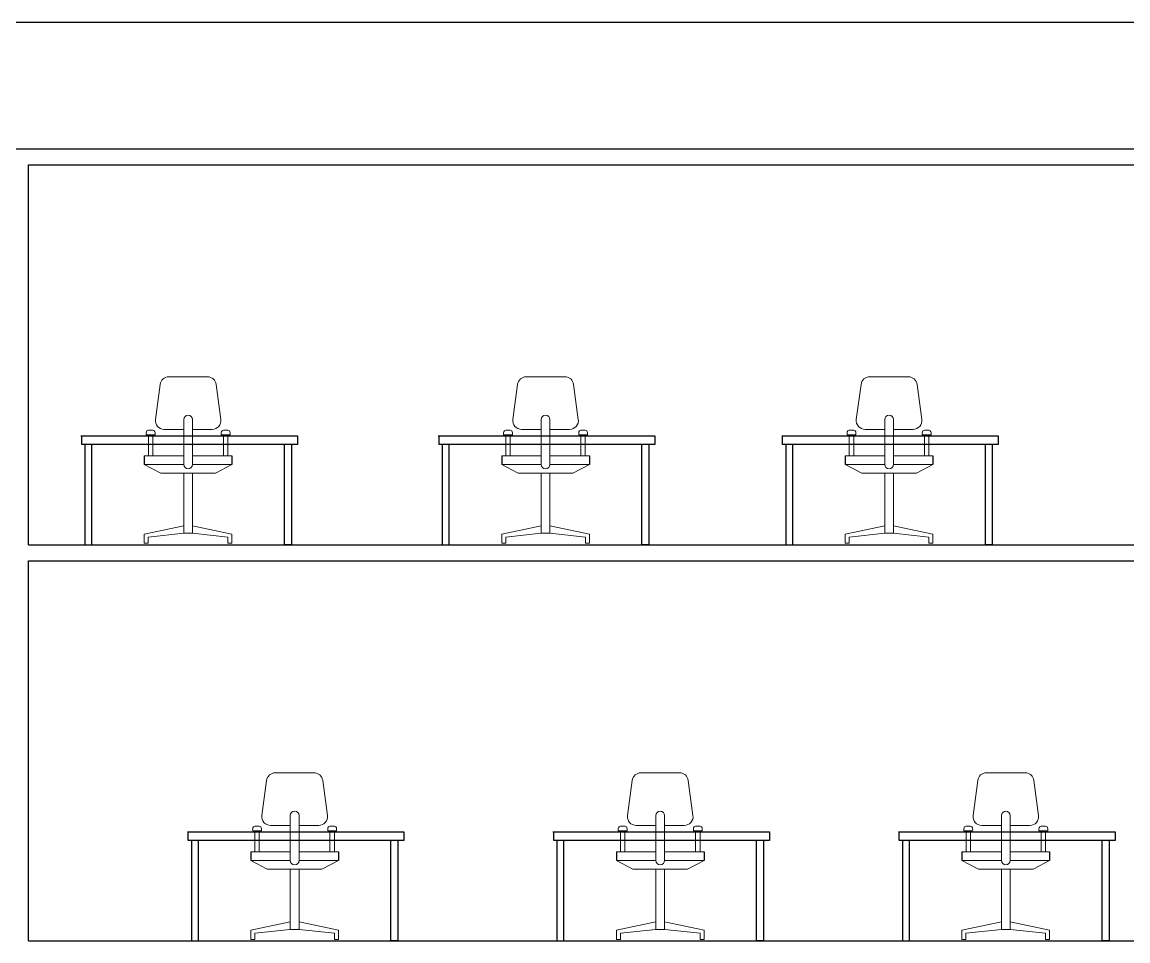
# Model space of a CAD drawing. Header units: millimetres. Extents: x 587797 to 2274247, y 1711 to 439204.
# Drawn here: x 862956 to 873424, y 296373 to 305073 of the extents above; entities that cross this region are included whole.
import ezdxf

# ---------------------------------------------------------------- set-up
doc = ezdxf.new("R2010")
doc.units = ezdxf.units.MM
doc.layers.add('finiture', color=7, linetype='Continuous', lineweight=20)

msp = doc.modelspace()

# ---------------------------------------------------------------- linework, layer by layer
for p, q in [((862704.517, 305072.571, 1025.827), (954785.96, 305072.571, 1025.827)), ((862704.517, 303872.571, 1025.827), (920635.96, 303872.571, 1025.827)), ((863015.96, 300122.571, 1025.827), (863015.96, 303722.571, 1025.827)), ((863015.96, 303722.571, 1025.827), (886500.089, 303722.571, 1025.827)), ((863015.96, 303722.571, 1025.827), (886650.089, 303722.571, 1025.827)), ((863512.708, 301155.093, 1025.827), (865562.397, 301155.093, 1025.827)), ((863520.178, 301073.338, 1025.827), (863520.178, 301155.093, 1025.827)), ((865562.397, 301155.093, 1025.827), (865562.397, 301073.338, 1025.827)), ((866896.086, 301155.093, 1025.827), (868945.774, 301155.093, 1025.827)), ((866903.556, 301073.338, 1025.827), (866903.556, 301155.093, 1025.827)), ((868945.774, 301155.093, 1025.827), (868945.774, 301073.338, 1025.827)), ((870147.453, 301155.093, 1025.827), (872197.141, 301155.093, 1025.827)), ((870154.923, 301073.338, 1025.827), (870154.923, 301155.093, 1025.827)), ((872197.141, 301155.093, 1025.827), (872197.141, 301073.338, 1025.827)), ((865562.397, 301073.338, 1025.827), (863520.178, 301073.338, 1025.827)), ((863550.506, 301073.338, 1025.827), (863550.506, 300122.571, 1025.827)), ((863616.491, 300122.571, 1025.827), (863616.491, 301073.338, 1025.827)), ((865439.556, 300122.571, 1025.827), (865439.556, 301073.338, 1025.827)), ((865505.541, 301073.338, 1025.827), (865505.541, 300122.571, 1025.827)), ((868945.774, 301073.338, 1025.827), (866903.556, 301073.338, 1025.827)), ((866933.883, 301073.338, 1025.827), (866933.883, 300122.571, 1025.827)), ((866999.868, 300122.571, 1025.827), (866999.868, 301073.338, 1025.827)), ((868822.934, 300122.571, 1025.827), (868822.934, 301073.338, 1025.827)), ((868888.919, 301073.338, 1025.827), (868888.919, 300122.571, 1025.827)), ((872197.141, 301073.338, 1025.827), (870154.923, 301073.338, 1025.827)), ((870185.25, 301073.338, 1025.827), (870185.25, 300122.571, 1025.827)), ((870251.235, 300122.571, 1025.827), (870251.235, 301073.338, 1025.827)), ((872074.301, 300122.571, 1025.827), (872074.301, 301073.338, 1025.827)), ((872140.286, 301073.338, 1025.827), (872140.286, 300122.571, 1025.827)), ((864113.023, 300967.098, 442.155), (864113.023, 300884.097, 442.155)), ((864943.024, 300967.098, 442.155), (864943.024, 300884.097, 442.155)), ((867496.4, 300967.098, 442.155), (867496.4, 300884.097, 442.155)), ((868326.401, 300967.098, 442.155), (868326.401, 300884.097, 442.155)), ((870747.767, 300967.098, 442.155), (870747.767, 300884.097, 442.155)), ((871577.768, 300967.098, 442.155), (871577.768, 300884.097, 442.155)), ((863015.96, 300122.571, 1025.827), (886650.089, 300122.571, 1025.827)), ((863550.506, 300122.571, 1025.827), (863550.506, 300122.571, 1025.827)), ((863550.506, 300122.571, 1025.827), (863616.491, 300122.571, 1025.827)), ((865505.541, 300122.571, 1025.827), (865439.556, 300122.571, 1025.827)), ((865505.541, 300122.571, 1025.827), (865505.541, 300122.571, 1025.827)), ((866933.883, 300122.571, 1025.827), (866933.883, 300122.571, 1025.827)), ((866933.883, 300122.571, 1025.827), (866999.868, 300122.571, 1025.827)), ((868888.919, 300122.571, 1025.827), (868822.934, 300122.571, 1025.827)), ((868888.919, 300122.571, 1025.827), (868888.919, 300122.571, 1025.827)), ((870185.25, 300122.571, 1025.827), (870185.25, 300122.571, 1025.827)), ((870185.25, 300122.571, 1025.827), (870251.235, 300122.571, 1025.827)), ((872140.286, 300122.571, 1025.827), (872074.301, 300122.571, 1025.827)), ((872140.286, 300122.571, 1025.827), (872140.286, 300122.571, 1025.827)), ((863015.96, 296372.571, 1025.827), (863015.96, 299972.571, 1025.827)), ((863015.96, 299972.571, 1025.827), (874054.468, 299972.571, 1025.827)), ((864520.688, 297405.093, 1025.827), (866570.376, 297405.093, 1025.827)), ((864528.158, 297323.338, 1025.827), (864528.158, 297405.093, 1025.827)), ((866570.376, 297405.093, 1025.827), (866570.376, 297323.338, 1025.827)), ((867981.613, 297405.093, 1025.827), (870031.301, 297405.093, 1025.827)), ((867989.083, 297323.338, 1025.827), (867989.083, 297405.093, 1025.827)), ((870031.301, 297405.093, 1025.827), (870031.301, 297323.338, 1025.827)), ((871252.529, 297405.093, 1025.827), (873302.217, 297405.093, 1025.827)), ((871259.999, 297323.338, 1025.827), (871259.999, 297405.093, 1025.827)), ((873302.217, 297405.093, 1025.827), (873302.217, 297323.338, 1025.827)), ((866570.376, 297323.338, 1025.827), (864528.158, 297323.338, 1025.827)), ((864558.485, 297323.338, 1025.827), (864558.485, 296372.571, 1025.827)), ((864624.47, 296372.571, 1025.827), (864624.47, 297323.338, 1025.827)), ((866447.536, 296372.571, 1025.827), (866447.536, 297323.338, 1025.827)), ((866513.521, 297323.338, 1025.827), (866513.521, 296372.571, 1025.827)), ((870031.301, 297323.338, 1025.827), (867989.083, 297323.338, 1025.827)), ((868019.41, 297323.338, 1025.827), (868019.41, 296372.571, 1025.827)), ((868085.395, 296372.571, 1025.827), (868085.395, 297323.338, 1025.827)), ((869908.461, 296372.571, 1025.827), (869908.461, 297323.338, 1025.827)), ((869974.446, 297323.338, 1025.827), (869974.446, 296372.571, 1025.827)), ((873302.217, 297323.338, 1025.827), (871259.999, 297323.338, 1025.827)), ((871290.326, 297323.338, 1025.827), (871290.326, 296372.571, 1025.827)), ((871356.312, 296372.571, 1025.827), (871356.312, 297323.338, 1025.827)), ((873179.377, 296372.571, 1025.827), (873179.377, 297323.338, 1025.827)), ((873245.362, 297323.338, 1025.827), (873245.362, 296372.571, 1025.827)), ((865121.002, 297217.098, 442.155), (865121.002, 297134.097, 442.155)), ((865951.004, 297217.098, 442.155), (865951.004, 297134.097, 442.155)), ((868581.927, 297217.098, 442.155), (868581.927, 297134.097, 442.155)), ((869411.929, 297217.098, 442.155), (869411.929, 297134.097, 442.155)), ((871852.844, 297217.098, 442.155), (871852.844, 297134.097, 442.155)), ((872682.845, 297217.098, 442.155), (872682.845, 297134.097, 442.155)), ((863015.96, 296372.571, 1025.827), (874054.468, 296372.571, 1025.827)), ((864558.485, 296372.571, 1025.827), (864558.485, 296372.571, 1025.827)), ((864558.485, 296372.571, 1025.827), (864624.47, 296372.571, 1025.827)), ((866513.521, 296372.571, 1025.827), (866447.536, 296372.571, 1025.827)), ((866513.521, 296372.571, 1025.827), (866513.521, 296372.571, 1025.827)), ((868019.41, 296372.571, 1025.827), (868019.41, 296372.571, 1025.827)), ((868019.41, 296372.571, 1025.827), (868085.395, 296372.571, 1025.827)), ((869974.446, 296372.571, 1025.827), (869908.461, 296372.571, 1025.827)), ((869974.446, 296372.571, 1025.827), (869974.446, 296372.571, 1025.827)), ((871290.326, 296372.571, 1025.827), (871290.326, 296372.571, 1025.827)), ((871290.326, 296372.571, 1025.827), (871356.312, 296372.571, 1025.827)), ((873245.362, 296372.571, 1025.827), (873179.377, 296372.571, 1025.827)), ((873245.362, 296372.571, 1025.827), (873245.362, 296372.571, 1025.827))]:
    msp.add_line(p, q)
at = {"layer": 'finiture', "linetype": 'Continuous'}
for p, q in [((864344.758, 301714.099, 442.155), (864711.289, 301714.099, 442.155)), ((867728.135, 301714.099, 442.155), (868094.666, 301714.099, 442.155)), ((870979.502, 301714.099, 442.155), (871346.033, 301714.099, 442.155)), ((864218.132, 301310.09, 442.155), (864262.489, 301642.09, 442.155)), ((864837.915, 301310.09, 442.155), (864793.558, 301642.09, 442.155)), ((867601.51, 301310.09, 442.155), (867645.866, 301642.09, 442.155)), ((868221.292, 301310.09, 442.155), (868176.935, 301642.09, 442.155)), ((870852.877, 301310.09, 442.155), (870897.233, 301642.09, 442.155)), ((871472.659, 301310.09, 442.155), (871428.302, 301642.09, 442.155)), ((864486.523, 301310.09, 442.155), (864486.523, 300884.097, 442.155)), ((864569.524, 301310.09, 442.155), (864569.524, 300884.097, 442.155)), ((867869.901, 301310.09, 442.155), (867869.901, 300884.097, 442.155)), ((867952.901, 301310.09, 442.155), (867952.901, 300884.097, 442.155)), ((871121.268, 301310.09, 442.155), (871121.268, 300884.097, 442.155)), ((871204.268, 301310.09, 442.155), (871204.268, 300884.097, 442.155)), ((864130.802, 301165.838, 442.155), (864193.279, 301165.838, 442.155)), ((864151.779, 301207.339, 442.155), (864193.279, 301207.339, 442.155)), ((864151.779, 300967.098, 442.155), (864151.779, 301165.838, 442.155)), ((864193.279, 300967.098, 442.155), (864193.279, 301165.838, 442.155)), ((864214.256, 301165.838, 442.155), (864193.279, 301165.838, 442.155)), ((864300.402, 301216.098, 442.155), (864486.523, 301216.098, 442.155)), ((864569.524, 301216.098, 442.155), (864755.645, 301216.098, 442.155)), ((864841.791, 301165.838, 442.155), (864862.768, 301165.838, 442.155)), ((864904.268, 301207.339, 442.155), (864862.768, 301207.339, 442.155)), ((864925.245, 301165.838, 442.155), (864862.768, 301165.838, 442.155)), ((864862.768, 300967.098, 442.155), (864862.768, 301165.838, 442.155)), ((864904.268, 300967.098, 442.155), (864904.268, 301165.838, 442.155)), ((867514.18, 301165.838, 442.155), (867576.657, 301165.838, 442.155)), ((867535.156, 301207.339, 442.155), (867576.657, 301207.339, 442.155)), ((867535.156, 300967.098, 442.155), (867535.156, 301165.838, 442.155)), ((867576.657, 300967.098, 442.155), (867576.657, 301165.838, 442.155)), ((867597.633, 301165.838, 442.155), (867576.657, 301165.838, 442.155)), ((867683.779, 301216.098, 442.155), (867869.901, 301216.098, 442.155)), ((867952.901, 301216.098, 442.155), (868139.023, 301216.098, 442.155)), ((868225.168, 301165.838, 442.155), (868246.145, 301165.838, 442.155)), ((868287.645, 301207.339, 442.155), (868246.145, 301207.339, 442.155)), ((868308.622, 301165.838, 442.155), (868246.145, 301165.838, 442.155)), ((868246.145, 300967.098, 442.155), (868246.145, 301165.838, 442.155)), ((868287.645, 300967.098, 442.155), (868287.645, 301165.838, 442.155)), ((870765.547, 301165.838, 442.155), (870828.024, 301165.838, 442.155)), ((870786.524, 301207.339, 442.155), (870828.024, 301207.339, 442.155)), ((870786.524, 300967.098, 442.155), (870786.524, 301165.838, 442.155)), ((870828.024, 300967.098, 442.155), (870828.024, 301165.838, 442.155)), ((870849, 301165.838, 442.155), (870828.024, 301165.838, 442.155)), ((870935.146, 301216.098, 442.155), (871121.268, 301216.098, 442.155)), ((871204.268, 301216.098, 442.155), (871390.39, 301216.098, 442.155)), ((871476.535, 301165.838, 442.155), (871497.512, 301165.838, 442.155)), ((871539.012, 301207.339, 442.155), (871497.512, 301207.339, 442.155)), ((871559.989, 301165.838, 442.155), (871497.512, 301165.838, 442.155)), ((871497.512, 300967.098, 442.155), (871497.512, 301165.838, 442.155)), ((871539.012, 300967.098, 442.155), (871539.012, 301165.838, 442.155)), ((864113.023, 300967.098, 442.155), (864486.523, 300967.098, 442.155)), ((864569.524, 300967.098, 442.155), (864943.024, 300967.098, 442.155)), ((867496.4, 300967.098, 442.155), (867869.901, 300967.098, 442.155)), ((867952.901, 300967.098, 442.155), (868326.401, 300967.098, 442.155)), ((870747.767, 300967.098, 442.155), (871121.268, 300967.098, 442.155)), ((871204.268, 300967.098, 442.155), (871577.768, 300967.098, 442.155)), ((864113.023, 300884.097, 442.155), (864269.441, 300801.666, 442.155)), ((864113.023, 300884.097, 442.155), (864486.523, 300884.097, 442.155)), ((864569.524, 300884.097, 442.155), (864943.024, 300884.097, 442.155)), ((864943.024, 300884.097, 442.155), (864786.606, 300801.666, 442.155)), ((867496.4, 300884.097, 442.155), (867652.818, 300801.666, 442.155)), ((867496.4, 300884.097, 442.155), (867869.901, 300884.097, 442.155)), ((867952.901, 300884.097, 442.155), (868326.401, 300884.097, 442.155)), ((868326.401, 300884.097, 442.155), (868169.983, 300801.666, 442.155)), ((870747.767, 300884.097, 442.155), (870904.185, 300801.666, 442.155)), ((870747.767, 300884.097, 442.155), (871121.268, 300884.097, 442.155)), ((871204.268, 300884.097, 442.155), (871577.768, 300884.097, 442.155)), ((871577.768, 300884.097, 442.155), (871421.35, 300801.666, 442.155)), ((864269.441, 300801.666, 442.155), (864528.023, 300801.666, 442.155)), ((864486.523, 300801.666, 442.155), (864486.523, 300231.77, 442.155)), ((864786.606, 300801.666, 442.155), (864528.023, 300801.666, 442.155)), ((864569.524, 300801.666, 442.155), (864569.524, 300231.77, 442.155)), ((867652.818, 300801.666, 442.155), (867911.401, 300801.666, 442.155)), ((867869.901, 300801.666, 442.155), (867869.901, 300231.77, 442.155)), ((868169.983, 300801.666, 442.155), (867911.401, 300801.666, 442.155)), ((867952.901, 300801.666, 442.155), (867952.901, 300231.77, 442.155)), ((870904.185, 300801.666, 442.155), (871162.768, 300801.666, 442.155)), ((871121.268, 300801.666, 442.155), (871121.268, 300231.77, 442.155)), ((871421.35, 300801.666, 442.155), (871162.768, 300801.666, 442.155)), ((871204.268, 300801.666, 442.155), (871204.268, 300231.77, 442.155)), ((864486.523, 300303.44, 442.155), (864113.023, 300225.255, 442.155)), ((864569.524, 300303.44, 442.155), (864943.024, 300225.255, 442.155)), ((867869.901, 300303.44, 442.155), (867496.4, 300225.255, 442.155)), ((867952.901, 300303.44, 442.155), (868326.401, 300225.255, 442.155)), ((871121.268, 300303.44, 442.155), (870747.767, 300225.255, 442.155)), ((871204.268, 300303.44, 442.155), (871577.768, 300225.255, 442.155)), ((864113.023, 300225.255, 442.155), (864113.023, 300137.096, 442.155)), ((864150.975, 300194.85, 442.155), (864486.523, 300231.77, 442.155)), ((864486.523, 300231.77, 442.155), (864569.524, 300231.77, 442.155)), ((864905.072, 300194.85, 442.155), (864569.524, 300231.77, 442.155)), ((864943.024, 300225.255, 442.155), (864943.024, 300137.096, 442.155)), ((867496.4, 300225.255, 442.155), (867496.4, 300137.096, 442.155)), ((867534.353, 300194.85, 442.155), (867869.901, 300231.77, 442.155)), ((867869.901, 300231.77, 442.155), (867952.901, 300231.77, 442.155)), ((868288.449, 300194.85, 442.155), (867952.901, 300231.77, 442.155)), ((868326.401, 300225.255, 442.155), (868326.401, 300137.096, 442.155)), ((870747.767, 300225.255, 442.155), (870747.767, 300137.096, 442.155)), ((870785.72, 300194.85, 442.155), (871121.268, 300231.77, 442.155)), ((871121.268, 300231.77, 442.155), (871204.268, 300231.77, 442.155)), ((871539.816, 300194.85, 442.155), (871204.268, 300231.77, 442.155)), ((871577.768, 300225.255, 442.155), (871577.768, 300137.096, 442.155)), ((864113.023, 300137.096, 442.155), (864150.975, 300137.096, 442.155)), ((864150.975, 300137.096, 442.155), (864150.975, 300194.85, 442.155)), ((864905.072, 300137.096, 442.155), (864905.072, 300194.85, 442.155)), ((864905.072, 300137.096, 442.155), (864943.024, 300137.096, 442.155)), ((867496.4, 300137.096, 442.155), (867534.353, 300137.096, 442.155)), ((867534.353, 300137.096, 442.155), (867534.353, 300194.85, 442.155)), ((868288.449, 300137.096, 442.155), (868288.449, 300194.85, 442.155)), ((868288.449, 300137.096, 442.155), (868326.401, 300137.096, 442.155)), ((870747.767, 300137.096, 442.155), (870785.72, 300137.096, 442.155)), ((870785.72, 300137.096, 442.155), (870785.72, 300194.85, 442.155)), ((871539.816, 300137.096, 442.155), (871539.816, 300194.85, 442.155)), ((871539.816, 300137.096, 442.155), (871577.768, 300137.096, 442.155)), ((865352.738, 297964.099, 442.155), (865719.268, 297964.099, 442.155)), ((868813.663, 297964.099, 442.155), (869180.194, 297964.099, 442.155)), ((872084.579, 297964.099, 442.155), (872451.11, 297964.099, 442.155)), ((865226.112, 297560.09, 442.155), (865270.469, 297892.09, 442.155)), ((865845.894, 297560.09, 442.155), (865801.538, 297892.09, 442.155)), ((868687.037, 297560.09, 442.155), (868731.394, 297892.09, 442.155)), ((869306.819, 297560.09, 442.155), (869262.463, 297892.09, 442.155)), ((871957.953, 297560.09, 442.155), (872002.31, 297892.09, 442.155)), ((872577.735, 297560.09, 442.155), (872533.379, 297892.09, 442.155)), ((865494.503, 297560.09, 442.155), (865494.503, 297134.097, 442.155)), ((865577.503, 297560.09, 442.155), (865577.503, 297134.097, 442.155)), ((868955.428, 297560.09, 442.155), (868955.428, 297134.097, 442.155)), ((869038.428, 297560.09, 442.155), (869038.428, 297134.097, 442.155)), ((872226.344, 297560.09, 442.155), (872226.344, 297134.097, 442.155)), ((872309.344, 297560.09, 442.155), (872309.344, 297134.097, 442.155)), ((865138.782, 297415.838, 442.155), (865201.259, 297415.838, 442.155)), ((865159.759, 297457.339, 442.155), (865201.259, 297457.339, 442.155)), ((865159.759, 297217.098, 442.155), (865159.759, 297415.838, 442.155)), ((865201.259, 297217.098, 442.155), (865201.259, 297415.838, 442.155)), ((865222.236, 297415.838, 442.155), (865201.259, 297415.838, 442.155)), ((865308.381, 297466.098, 442.155), (865494.503, 297466.098, 442.155)), ((865577.503, 297466.098, 442.155), (865763.625, 297466.098, 442.155)), ((865849.77, 297415.838, 442.155), (865870.747, 297415.838, 442.155)), ((865912.247, 297457.339, 442.155), (865870.747, 297457.339, 442.155)), ((865933.224, 297415.838, 442.155), (865870.747, 297415.838, 442.155)), ((865870.747, 297217.098, 442.155), (865870.747, 297415.838, 442.155)), ((865912.247, 297217.098, 442.155), (865912.247, 297415.838, 442.155)), ((868599.707, 297415.838, 442.155), (868662.184, 297415.838, 442.155)), ((868620.684, 297457.339, 442.155), (868662.184, 297457.339, 442.155)), ((868620.684, 297217.098, 442.155), (868620.684, 297415.838, 442.155)), ((868662.184, 297217.098, 442.155), (868662.184, 297415.838, 442.155)), ((868683.161, 297415.838, 442.155), (868662.184, 297415.838, 442.155)), ((868769.306, 297466.098, 442.155), (868955.428, 297466.098, 442.155)), ((869038.428, 297466.098, 442.155), (869224.55, 297466.098, 442.155)), ((869310.695, 297415.838, 442.155), (869331.672, 297415.838, 442.155)), ((869373.172, 297457.339, 442.155), (869331.672, 297457.339, 442.155)), ((869394.149, 297415.838, 442.155), (869331.672, 297415.838, 442.155)), ((869331.672, 297217.098, 442.155), (869331.672, 297415.838, 442.155)), ((869373.172, 297217.098, 442.155), (869373.172, 297415.838, 442.155)), ((871870.623, 297415.838, 442.155), (871933.1, 297415.838, 442.155)), ((871891.6, 297457.339, 442.155), (871933.1, 297457.339, 442.155)), ((871891.6, 297217.098, 442.155), (871891.6, 297415.838, 442.155)), ((871933.1, 297217.098, 442.155), (871933.1, 297415.838, 442.155)), ((871954.077, 297415.838, 442.155), (871933.1, 297415.838, 442.155)), ((872040.223, 297466.098, 442.155), (872226.344, 297466.098, 442.155)), ((872309.344, 297466.098, 442.155), (872495.466, 297466.098, 442.155)), ((872581.612, 297415.838, 442.155), (872602.589, 297415.838, 442.155)), ((872644.089, 297457.339, 442.155), (872602.589, 297457.339, 442.155)), ((872665.065, 297415.838, 442.155), (872602.589, 297415.838, 442.155)), ((872602.589, 297217.098, 442.155), (872602.589, 297415.838, 442.155)), ((872644.089, 297217.098, 442.155), (872644.089, 297415.838, 442.155)), ((865121.002, 297217.098, 442.155), (865494.503, 297217.098, 442.155)), ((865577.503, 297217.098, 442.155), (865951.004, 297217.098, 442.155)), ((868581.927, 297217.098, 442.155), (868955.428, 297217.098, 442.155)), ((869038.428, 297217.098, 442.155), (869411.929, 297217.098, 442.155)), ((871852.844, 297217.098, 442.155), (872226.344, 297217.098, 442.155)), ((872309.344, 297217.098, 442.155), (872682.845, 297217.098, 442.155)), ((865121.002, 297134.097, 442.155), (865277.421, 297051.666, 442.155)), ((865121.002, 297134.097, 442.155), (865494.503, 297134.097, 442.155)), ((865577.503, 297134.097, 442.155), (865951.004, 297134.097, 442.155)), ((865951.004, 297134.097, 442.155), (865794.586, 297051.666, 442.155)), ((868581.927, 297134.097, 442.155), (868738.346, 297051.666, 442.155)), ((868581.927, 297134.097, 442.155), (868955.428, 297134.097, 442.155)), ((869038.428, 297134.097, 442.155), (869411.929, 297134.097, 442.155)), ((869411.929, 297134.097, 442.155), (869255.511, 297051.666, 442.155)), ((871852.844, 297134.097, 442.155), (872009.262, 297051.666, 442.155)), ((871852.844, 297134.097, 442.155), (872226.344, 297134.097, 442.155)), ((872309.344, 297134.097, 442.155), (872682.845, 297134.097, 442.155)), ((872682.845, 297134.097, 442.155), (872526.427, 297051.666, 442.155)), ((865277.421, 297051.666, 442.155), (865536.003, 297051.666, 442.155)), ((865494.503, 297051.666, 442.155), (865494.503, 296481.77, 442.155)), ((865794.586, 297051.666, 442.155), (865536.003, 297051.666, 442.155)), ((865577.503, 297051.666, 442.155), (865577.503, 296481.77, 442.155)), ((868738.346, 297051.666, 442.155), (868996.928, 297051.666, 442.155)), ((868955.428, 297051.666, 442.155), (868955.428, 296481.77, 442.155)), ((869255.511, 297051.666, 442.155), (868996.928, 297051.666, 442.155)), ((869038.428, 297051.666, 442.155), (869038.428, 296481.77, 442.155)), ((872009.262, 297051.666, 442.155), (872267.844, 297051.666, 442.155)), ((872226.344, 297051.666, 442.155), (872226.344, 296481.77, 442.155)), ((872526.427, 297051.666, 442.155), (872267.844, 297051.666, 442.155)), ((872309.344, 297051.666, 442.155), (872309.344, 296481.77, 442.155)), ((865494.503, 296553.44, 442.155), (865121.002, 296475.255, 442.155)), ((865577.503, 296553.44, 442.155), (865951.004, 296475.255, 442.155)), ((868955.428, 296553.44, 442.155), (868581.927, 296475.255, 442.155)), ((869038.428, 296553.44, 442.155), (869411.929, 296475.255, 442.155)), ((872226.344, 296553.44, 442.155), (871852.844, 296475.255, 442.155)), ((872309.344, 296553.44, 442.155), (872682.845, 296475.255, 442.155)), ((865121.002, 296475.255, 442.155), (865121.002, 296387.096, 442.155)), ((865158.955, 296444.85, 442.155), (865494.503, 296481.77, 442.155)), ((865158.955, 296387.096, 442.155), (865158.955, 296444.85, 442.155)), ((865494.503, 296481.77, 442.155), (865577.503, 296481.77, 442.155)), ((865913.051, 296444.85, 442.155), (865577.503, 296481.77, 442.155)), ((865913.051, 296387.096, 442.155), (865913.051, 296444.85, 442.155)), ((865951.004, 296475.255, 442.155), (865951.004, 296387.096, 442.155)), ((868581.927, 296475.255, 442.155), (868581.927, 296387.096, 442.155)), ((868619.88, 296444.85, 442.155), (868955.428, 296481.77, 442.155)), ((868619.88, 296387.096, 442.155), (868619.88, 296444.85, 442.155)), ((868955.428, 296481.77, 442.155), (869038.428, 296481.77, 442.155)), ((869373.976, 296444.85, 442.155), (869038.428, 296481.77, 442.155)), ((869373.976, 296387.096, 442.155), (869373.976, 296444.85, 442.155)), ((869411.929, 296475.255, 442.155), (869411.929, 296387.096, 442.155)), ((871852.844, 296475.255, 442.155), (871852.844, 296387.096, 442.155)), ((871890.796, 296444.85, 442.155), (872226.344, 296481.77, 442.155)), ((871890.796, 296387.096, 442.155), (871890.796, 296444.85, 442.155)), ((872226.344, 296481.77, 442.155), (872309.344, 296481.77, 442.155)), ((872644.893, 296444.85, 442.155), (872309.344, 296481.77, 442.155)), ((872644.893, 296387.096, 442.155), (872644.893, 296444.85, 442.155)), ((872682.845, 296475.255, 442.155), (872682.845, 296387.096, 442.155)), ((865121.002, 296387.096, 442.155), (865158.955, 296387.096, 442.155)), ((865913.051, 296387.096, 442.155), (865951.004, 296387.096, 442.155)), ((868581.927, 296387.096, 442.155), (868619.88, 296387.096, 442.155)), ((869373.976, 296387.096, 442.155), (869411.929, 296387.096, 442.155)), ((871852.844, 296387.096, 442.155), (871890.796, 296387.096, 442.155)), ((872644.893, 296387.096, 442.155), (872682.845, 296387.096, 442.155))]:
    msp.add_line(p, q, dxfattribs=at)
for centre, radius, start, end in [((864344.758, 301631.099, 442.155), 83, 90, 172.3901404), ((864711.289, 301631.099, 442.155), 83, 7.6098596, 90), ((867728.135, 301631.099, 442.155), 83, 90, 172.3901404), ((868094.666, 301631.099, 442.155), 83, 7.6098596, 90), ((870979.502, 301631.099, 442.155), 83, 90, 172.3901404), ((871346.033, 301631.099, 442.155), 83, 7.6098596, 90), ((864528.023, 301310.09, 442.155), 41.5, 0, 180), ((867911.401, 301310.09, 442.155), 41.5, 0, 180), ((871162.768, 301310.09, 442.155), 41.5, 0, 180), ((864300.402, 301299.098, 442.155), 83, 172.3901404, 270), ((864755.645, 301299.098, 442.155), 83, 270, 7.6098596), ((867683.779, 301299.098, 442.155), 83, 172.3901404, 270), ((868139.023, 301299.098, 442.155), 83, 270, 7.6098596), ((870935.146, 301299.098, 442.155), 83, 172.3901404, 270), ((871390.39, 301299.098, 442.155), 83, 270, 7.6098596), ((864528.023, 300884.097, 442.155), 41.5, 180, 0), ((867911.401, 300884.097, 442.155), 41.5, 180, 0), ((871162.768, 300884.097, 442.155), 41.5, 180, 0), ((865352.738, 297881.099, 442.155), 83, 90, 172.3901404), ((865719.268, 297881.099, 442.155), 83, 7.6098596, 90), ((868813.663, 297881.099, 442.155), 83, 90, 172.3901404), ((869180.194, 297881.099, 442.155), 83, 7.6098596, 90), ((872084.579, 297881.099, 442.155), 83, 90, 172.3901404), ((872451.11, 297881.099, 442.155), 83, 7.6098596, 90), ((865536.003, 297560.09, 442.155), 41.5, 0, 180), ((868996.928, 297560.09, 442.155), 41.5, 0, 180), ((872267.844, 297560.09, 442.155), 41.5, 0, 180), ((865308.381, 297549.098, 442.155), 83, 172.3901404, 270), ((865763.625, 297549.098, 442.155), 83, 270, 7.6098596), ((868769.306, 297549.098, 442.155), 83, 172.3901404, 270), ((869224.55, 297549.098, 442.155), 83, 270, 7.6098596), ((872040.223, 297549.098, 442.155), 83, 172.3901404, 270), ((872495.466, 297549.098, 442.155), 83, 270, 7.6098596), ((865536.003, 297134.097, 442.155), 41.5, 180, 0), ((868996.928, 297134.097, 442.155), 41.5, 180, 0), ((872267.844, 297134.097, 442.155), 41.5, 180, 0)]:
    msp.add_arc(centre, radius, start, end, dxfattribs=at)
for points in [[(864151.779, 301207.339, 442.155), (864137.883, 301201.898, 442.155), (864130.802, 301182.701, 442.155), (864130.802, 301165.838, 442.155)], [(864193.279, 301207.339, 442.155), (864207.176, 301201.898, 442.155), (864214.256, 301182.701, 442.155), (864214.256, 301165.838, 442.155)], [(864862.768, 301207.339, 442.155), (864848.871, 301201.898, 442.155), (864841.791, 301182.701, 442.155), (864841.791, 301165.838, 442.155)], [(864904.268, 301207.339, 442.155), (864918.164, 301201.898, 442.155), (864925.245, 301182.701, 442.155), (864925.245, 301165.838, 442.155)], [(867535.156, 301207.339, 442.155), (867521.26, 301201.898, 442.155), (867514.18, 301182.701, 442.155), (867514.18, 301165.838, 442.155)], [(867576.657, 301207.339, 442.155), (867590.553, 301201.898, 442.155), (867597.633, 301182.701, 442.155), (867597.633, 301165.838, 442.155)], [(868246.145, 301207.339, 442.155), (868232.248, 301201.898, 442.155), (868225.168, 301182.701, 442.155), (868225.168, 301165.838, 442.155)], [(868287.645, 301207.339, 442.155), (868301.541, 301201.898, 442.155), (868308.622, 301182.701, 442.155), (868308.622, 301165.838, 442.155)], [(870786.524, 301207.339, 442.155), (870772.627, 301201.898, 442.155), (870765.547, 301182.701, 442.155), (870765.547, 301165.838, 442.155)], [(870828.024, 301207.339, 442.155), (870841.92, 301201.898, 442.155), (870849, 301182.701, 442.155), (870849, 301165.838, 442.155)], [(871497.512, 301207.339, 442.155), (871483.616, 301201.898, 442.155), (871476.535, 301182.701, 442.155), (871476.535, 301165.838, 442.155)], [(871539.012, 301207.339, 442.155), (871552.908, 301201.898, 442.155), (871559.989, 301182.701, 442.155), (871559.989, 301165.838, 442.155)], [(865159.759, 297457.339, 442.155), (865145.862, 297451.898, 442.155), (865138.782, 297432.701, 442.155), (865138.782, 297415.838, 442.155)], [(865201.259, 297457.339, 442.155), (865215.155, 297451.898, 442.155), (865222.236, 297432.701, 442.155), (865222.236, 297415.838, 442.155)], [(865870.747, 297457.339, 442.155), (865856.851, 297451.898, 442.155), (865849.77, 297432.701, 442.155), (865849.77, 297415.838, 442.155)], [(865912.247, 297457.339, 442.155), (865926.144, 297451.898, 442.155), (865933.224, 297432.701, 442.155), (865933.224, 297415.838, 442.155)], [(868620.684, 297457.339, 442.155), (868606.787, 297451.898, 442.155), (868599.707, 297432.701, 442.155), (868599.707, 297415.838, 442.155)], [(868662.184, 297457.339, 442.155), (868676.08, 297451.898, 442.155), (868683.161, 297432.701, 442.155), (868683.161, 297415.838, 442.155)], [(869331.672, 297457.339, 442.155), (869317.776, 297451.898, 442.155), (869310.695, 297432.701, 442.155), (869310.695, 297415.838, 442.155)], [(869373.172, 297457.339, 442.155), (869387.069, 297451.898, 442.155), (869394.149, 297432.701, 442.155), (869394.149, 297415.838, 442.155)], [(871891.6, 297457.339, 442.155), (871877.704, 297451.898, 442.155), (871870.623, 297432.701, 442.155), (871870.623, 297415.838, 442.155)], [(871933.1, 297457.339, 442.155), (871946.997, 297451.898, 442.155), (871954.077, 297432.701, 442.155), (871954.077, 297415.838, 442.155)], [(872602.589, 297457.339, 442.155), (872588.692, 297451.898, 442.155), (872581.612, 297432.701, 442.155), (872581.612, 297415.838, 442.155)], [(872644.089, 297457.339, 442.155), (872657.985, 297451.898, 442.155), (872665.065, 297432.701, 442.155), (872665.065, 297415.838, 442.155)]]:
    msp.add_spline(points, degree=3, dxfattribs=at)

doc.saveas('drawing.dxf')
